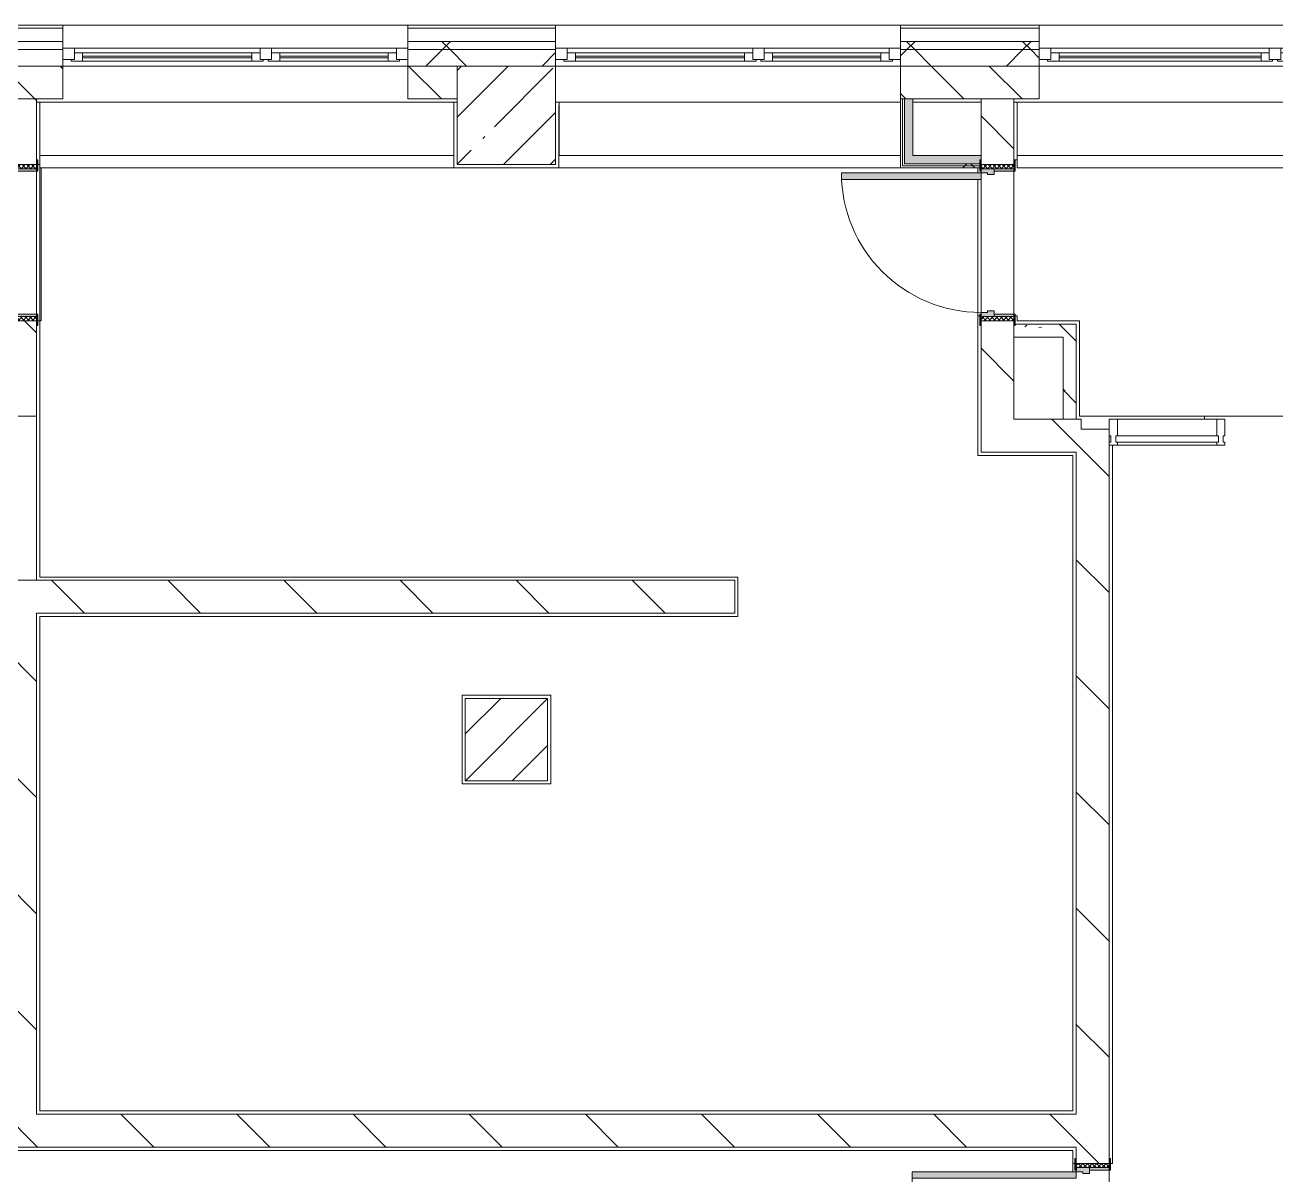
# Model space of a CAD drawing. Header units: millimetres. Extents: x 1322 to 199238, y -8553 to 29000.
# Drawn here: x 123757 to 131368, y 20350 to 27350 of the extents above; entities that cross this region are included whole.
import ezdxf

# ---------------------------------------------------------------- set-up
doc = ezdxf.new("R2010")
doc.units = ezdxf.units.MM
for name, color, linetype, lineweight, true_color in [('A-DOOR-5', 7, 'Continuous', 5, 0xe2e2e2), ('A-DOOR-6', 7, 'Continuous', 5, 0xaaaaaa), ('A-DOOR-FRAM-3', 7, 'Continuous', 5, 0xe2e2e2), ('A-DOOR-FRAM-4', 7, 'Continuous', 5, 0xaaaaaa), ('A-FLOR-2', 7, 'Continuous', 5, 0xaaaaaa), ('I-WALL-2', 7, 'Continuous', 9, 0xe7e7e7), ('I-WALL-5', 7, 'Continuous', 5, 0x787878)]:
    doc.layers.add(name, color=color, linetype=linetype, lineweight=lineweight, true_color=true_color)
for name, color, linetype, lineweight in [('A-GLAZ-3', 7, 'Continuous', 5), ('A-GLAZ-CWMG-2', 7, 'Continuous', 5), ('A-WALL', 7, 'Continuous', 9), ('A-WALL-4', 7, 'Continuous', 5), ('I-WALL-3', 7, 'Continuous', 5), ('S-COLS-1', 7, 'Continuous', 5)]:
    doc.layers.add(name, color=color, linetype=linetype, lineweight=lineweight)
pattern_1 = [(135, (72227.77, 0), (-353.5534, -353.5534), [])]
pattern_2 = [(135, (1826.41, 164.685), (-14.14214, -14.14214), []), (225, (1826.41, 164.685), (14.14214, -14.14214), [])]
pattern_3 = [(45, (-296.384, 164.685), (-14.1421, 14.1421), []), (135, (-296.384, 164.685), (-14.1421, -14.1421), [])]
pattern_4 = [(45, (72227.77, 0), (-353.5534, 353.5534), []), (135, (72227.77, 0), (-353.5534, -353.5534), [])]
pattern_5 = [(135, (72227.77, 0), (-377.1708, -377.1708), [533.4, -88.9, 17.78, -88.9]), (135, (72227.77, 376.94), (-377.1708, -377.1708), []), (50, (72227.77, 0), (637.6445, -55.7866), [66.675, -733.425]), (355, (72227.8, 0), (-123.3494, 668.699), [53.34, -586.74]), (100.451, (72280.9, -4.65), (514.299, 612.908), [56.665, -623.315]), (46.184, (72227.8, 177.8), (948.776, -147.15), [100.012, -1100.137]), (96.636, (72306.8, 165.5), (830.909, 865.997), [84.998, -934.973]), (351.184, (72227.8, 177.8), (830.918, 865.988), [80.01, -880.11]), (21, (72316.67, 133.35), (530.6506, -357.9283), [66.675, -733.425]), (326, (72316.7, 133.35), (216.308, 644.6585), [53.34, -586.74]), (71.451, (72360.9, 103.5), (746.9596, 286.7243), [56.665, -623.315]), (37.5, (72227.77, 0), (10.8105, 295.9426), [16.764, -562.864, 16.764, -578.866, -588.962]), (37.5, (72227.77, 0), (10.8105, 295.9426), [-1175.258, 16.764, -572.198]), (7.5, (72227.77, 0), (233.8692, 350.6318), [16.764, -322.834, 16.764, -549.529, -224.472]), (7.5, (72227.77, 0), (233.8692, 350.6318), [-905.891, 16.764, -207.708]), (327.5, (72029.52, 0), (474.5678, -20.0513), [16.764, -205.486, 16.764, -676.656, -920.115]), (327.5, (72029.52, 0), (474.5678, -20.0513), [-915.67, 16.764, -903.351]), (317.5, (71940.62, 0), (518.4522, 88.9934), [16.764, -272.161, 16.764, -443.738, -653.415]), (317.5, (71940.62, 0), (518.4522, 88.9934), [-749.427, 16.764, -636.651])]
pattern_6 = [(45, (72227.8, 0), (-530.33, 530.33), []), (135, (72227.8, 0), (-530.33, -530.33), [])]

# ---------------------------------------------------------------- blocks, each defined once
blk = doc.blocks.new('Прямоугольный импост - Импост структурный с накладкой - 160мм Темный-32302292-1_10_3_птичка')
at = {"layer": 'A-GLAZ-CWMG-2'}
for p, q in [((-50, 40), (-50, 140)), ((-50, 140), (0, 140)), ((0, 140), (0, 40)), ((-40, 40), (-50, 40)), ((-50, -17), (-50, 0)), ((-50, 0), (-40, 0)), ((-40, 0), (-40, 40)), ((-10, 40), (-10, 0)), ((0, 40), (-10, 40)), ((-10, 0), (0, 0)), ((0, 0), (0, -17)), ((0, -17), (-50, -17))]:
    blk.add_line(p, q, dxfattribs=at)
blk = doc.blocks.new('110_Дверь_СКБ_1Ст_Внутренняя1 - Д-11л 950х2100-32173567-1_10_3_птичка')
at = {"layer": 'A-DOOR-5'}
h = blk.add_hatch(color=256, dxfattribs=at)
h.paths.add_polyline_path([(-437.5, 20), (-402.5, 20), (-402.5, 60), (-412.5, 60), (-412.5, 100), (-437.5, 100)])
h.paths.add_polyline_path([(427.5, 44), (427.5, 20), (462.5, 20), (462.5, 100), (437.5, 100), (437.5, 60), (427.5, 60)])
at = {"layer": 'A-DOOR-6'}
h = blk.add_hatch(dxfattribs=at)
h.set_pattern_fill('FP_76', color=256, style=0, pattern_type=2)
h.set_pattern_definition(pattern_2)
h.paths.add_polyline_path([(462.5, -100), (487.5, -100), (487.5, 100), (462.5, 100), (462.5, 18.5)])
at = {"layer": 'A-DOOR-FRAM-3'}
for points in [[(397.5, 950), (397.5, 100), (437.5, 100), (437.5, 950)], [(-492.5, 100), (-422.5, 100), (-422.5, 108), (-492.5, 108)], [(447.5, 100), (517.5, 100), (517.5, 108), (447.5, 108)], [(-437.5, -100), (-422.5, -100), (-422.5, 20), (-437.5, 18.5)], [(447.5, -100), (462.5, -100), (462.5, 20), (447.5, 18.5)], [(-492.5, -100), (-492.5, -108), (-422.5, -108), (-422.5, -100), (-482.5, -100)], [(447.5, -108), (517.5, -108), (517.5, -100), (447.5, -102.3)]]:
    blk.add_hatch(color=256, dxfattribs=at).paths.add_polyline_path(points)
at = {"layer": 'A-DOOR-FRAM-4'}
h = blk.add_hatch(dxfattribs=at)
h.set_pattern_fill('FP_77', color=256, style=0, pattern_type=2)
h.set_pattern_definition(pattern_3)
h.paths.add_polyline_path([(-462.5, 100), (-462.5, -100), (-437.5, -100), (-437.5, 100)])
at = {"layer": 'A-DOOR-6'}
for p, q in [((437.5, 950), (397.5, 950)), ((397.5, 950), (397.5, 100)), ((437.5, 100), (437.5, 950)), ((397.5, 100), (437.5, 100))]:
    blk.add_line(p, q, dxfattribs=at)
blk.add_arc((437.5, 100), 850, 90, 180, dxfattribs=at)
at = {"layer": 'A-DOOR-FRAM-4'}
for p, q in [((-422.5, 108), (-492.5, 108)), ((-492.5, 108), (-492.5, 100)), ((-492.5, 100), (-422.5, 100)), ((-437.5, 100), (-462.5, 100)), ((-462.5, 100), (-462.5, -100)), ((-412.5, 100), (-437.5, 100)), ((-437.5, 100), (-437.5, 20)), ((-437.5, -100), (-437.5, 100)), ((-422.5, 100), (-437.5, 100)), ((-437.5, 100), (-437.5, 99)), ((-437.5, 99), (-422.5, 99)), ((-422.5, 100), (-422.5, 108)), ((-422.5, 99), (-422.5, 100)), ((-412.5, 60), (-412.5, 100)), ((437.5, 100), (437.5, 60)), ((462.5, 100), (437.5, 100)), ((517.5, 108), (447.5, 108)), ((447.5, 108), (447.5, 100)), ((462.5, 100), (447.5, 100)), ((447.5, 100), (447.5, 99)), ((447.5, 100), (517.5, 100)), ((447.5, 99), (462.5, 99)), ((462.5, 20), (462.5, 100)), ((487.5, 100), (462.5, 100)), ((462.5, 100), (462.5, -100)), ((462.5, 99), (462.5, 100)), ((487.5, -100), (487.5, 100)), ((517.5, 100), (517.5, 108)), ((-437.5, 20), (-402.5, 20)), ((-422.5, 20), (-437.5, 20)), ((-437.5, 20), (-437.5, -100)), ((-422.5, -100), (-422.5, 20)), ((-402.5, 60), (-412.5, 60)), ((-402.5, 20), (-402.5, 60)), ((437.5, 60), (427.5, 60)), ((427.5, 60), (427.5, 20)), ((427.5, 20), (462.5, 20)), ((462.5, 20), (447.5, 20)), ((447.5, 20), (447.5, -100)), ((462.5, -100), (462.5, 20)), ((-422.5, -100), (-492.5, -100)), ((-492.5, -100), (-492.5, -108)), ((-492.5, -108), (-422.5, -108)), ((-462.5, -100), (-437.5, -100)), ((-437.5, -100), (-422.5, -100)), ((-422.5, -108), (-422.5, -100)), ((447.5, -100), (462.5, -100)), ((517.5, -100), (447.5, -100)), ((447.5, -100), (447.5, -108)), ((447.5, -108), (517.5, -108)), ((462.5, -100), (487.5, -100)), ((517.5, -108), (517.5, -100))]:
    blk.add_line(p, q, dxfattribs=at)
blk = doc.blocks.new('PNS_Панель прямоугольная - Нр_Стекло - 40мм-32305525-1_10_3_птичка')
at = {"layer": 'A-GLAZ-3'}
for p, q in [((-312.5, 0), (312.5, 0)), ((302.5, 0), (-302.5, 0)), ((-302.5, -40), (302.5, -40))]:
    blk.add_line(p, q, dxfattribs=at)
blk = doc.blocks.new('Прямоугольный импост - Импост структурный с накладкой - 160мм Темный-32302294-1_10_3_птичка')
at = {"layer": 'A-GLAZ-CWMG-2'}
for p, q in [((-25, 40), (-25, 140)), ((-25, 140), (25, 140)), ((25, 140), (25, 40)), ((-15, 40), (-25, 40)), ((-25, -17), (-25, 0)), ((-25, 0), (-15, 0)), ((-15, 0), (-15, 40)), ((15, 40), (15, 0)), ((25, 40), (15, 40)), ((15, 0), (25, 0)), ((25, 0), (25, -17)), ((25, -17), (-25, -17))]:
    blk.add_line(p, q, dxfattribs=at)
blk = doc.blocks.new('Прямоугольный импост - Импост структурный с накладкой - 160мм Темный-32305521-1_10_3_птичка')
at = {"layer": 'A-GLAZ-CWMG-2'}
for p, q in [((58180, 24950), (58785, 24950)), ((58180, 24793), (58785, 24793))]:
    blk.add_line(p, q, dxfattribs=at)
blk = doc.blocks.new('BSC_Колонна _Прямоугольная - 500х500-33455413-1_10_3_птичка')
at = {"layer": 'S-COLS-1'}
h = blk.add_hatch(dxfattribs=at)
h.set_pattern_fill('FP_115', color=256, style=0, pattern_type=2)
h.set_pattern_definition([(45, (-54460, -23000), (-285.123, 285.123), []), (45, (-54174.88, -23000), (-285.123, 285.123), [504.031, -100.806, 16.764, -84.042])])
h.paths.add_polyline_path([(-250, -250), (250, -250), (250, 250), (-250, 250), (-250, 51.1)])
for p, q in [((250, 250), (-250, 250)), ((-250, 250), (-250, -250)), ((250, -250), (250, 250)), ((-250, -250), (250, -250))]:
    blk.add_line(p, q, dxfattribs=at)
blk = doc.blocks.new('120_Окно_СКБ_2Ст - 120_Окно_СКБ_2Ст 2100х2400 _мал створка справа_-19092174-1_10_3_птичка')
at = {"layer": 'A-GLAZ-3'}
for p, q in [((-1050, -75), (-1050, -5)), ((-1050, -5), (-980, -5)), ((1050, -5), (-1050, -5)), ((-980, -75), (-1050, -75)), ((-1050, -75), (-1000, -75)), ((-980, -75), (-1000, -75)), ((-1000, -75), (-1000, -85)), ((-980, -5), (-980, -75)), ((150, -35), (-980, -35)), ((-980, -35), (-980, -75)), ((-930, -85), (-930, -35)), ((-930, -55), (100, -55)), ((100, -65), (-930, -65)), ((100, -85), (100, -35)), ((150, -75), (150, -5)), ((150, -5), (220, -5)), ((150, -75), (150, -35)), ((220, -75), (150, -75)), ((170, -75), (150, -75)), ((170, -75), (200, -75)), ((170, -85), (170, -75)), ((220, -75), (200, -75)), ((200, -75), (200, -85)), ((220, -5), (220, -75)), ((980, -35), (220, -35)), ((220, -35), (220, -75)), ((270, -85), (270, -35)), ((270, -55), (930, -55)), ((930, -65), (270, -65)), ((930, -85), (930, -35)), ((980, -75), (980, -5)), ((980, -5), (1050, -5)), ((980, -75), (980, -35)), ((1050, -75), (980, -75)), ((1000, -75), (980, -75)), ((1000, -75), (1050, -75)), ((1000, -85), (1000, -75)), ((1050, -5), (1050, -75)), ((-1000, -85), (170, -85)), ((170, -85), (-1000, -85)), ((200, -85), (1000, -85)), ((1000, -85), (200, -85))]:
    blk.add_line(p, q, dxfattribs=at)
blk = doc.blocks.new('120_Окно_СКБ_2Ст - 120_Окно_СКБ_2Ст 2300х2400 _мал створка справа_-19949978-1_10_3_птичка')
at = {"layer": 'A-GLAZ-3'}
for p, q in [((-1150, -75), (-1150, -5)), ((-1150, -5), (-1080, -5)), ((1150, -5), (-1150, -5)), ((-1080, -75), (-1150, -75)), ((-1150, -75), (-1100, -75)), ((-1080, -75), (-1100, -75)), ((-1100, -75), (-1100, -85)), ((-1080, -5), (-1080, -75)), ((250, -35), (-1080, -35)), ((-1080, -35), (-1080, -75)), ((-1030, -85), (-1030, -35)), ((-1030, -55), (200, -55)), ((200, -65), (-1030, -65)), ((200, -85), (200, -35)), ((250, -75), (250, -5)), ((250, -5), (320, -5)), ((250, -75), (250, -35)), ((320, -75), (250, -75)), ((270, -75), (250, -75)), ((270, -75), (300, -75)), ((270, -85), (270, -75)), ((320, -75), (300, -75)), ((300, -75), (300, -85)), ((320, -5), (320, -75)), ((1080, -35), (320, -35)), ((320, -35), (320, -75)), ((370, -85), (370, -35)), ((370, -55), (1030, -55)), ((1030, -65), (370, -65)), ((1030, -85), (1030, -35)), ((1080, -75), (1080, -5)), ((1080, -5), (1150, -5)), ((1080, -75), (1080, -35)), ((1150, -75), (1080, -75)), ((1100, -75), (1080, -75)), ((1100, -75), (1150, -75)), ((1100, -85), (1100, -75)), ((1150, -5), (1150, -75)), ((-1100, -85), (270, -85)), ((270, -85), (-1100, -85)), ((300, -85), (1100, -85)), ((1100, -85), (300, -85))]:
    blk.add_line(p, q, dxfattribs=at)
blk = doc.blocks.new('110_Дверь_СКБ_1Ст_Внутренняя1 - Д-26л 950х2100 EIW30-32941023-1_10_3_птичка')
at = {"layer": 'A-DOOR-5'}
h = blk.add_hatch(color=256, dxfattribs=at)
h.paths.add_polyline_path([(-437.5, 92.9), (-437.5, 20), (-402.5, 20), (-407.2, 60), (-412.5, 65.8), (-412.5, 100), (-437.5, 94.9), (-437.5, 94)])
h.paths.add_polyline_path([(427.5, 20), (462.5, 20), (462.5, 100), (437.5, 100), (437.5, 60), (427.5, 60), (427.5, 44)])
at = {"layer": 'A-DOOR-6'}
h = blk.add_hatch(dxfattribs=at)
h.set_pattern_fill('FP_76', color=256, style=0, pattern_type=2)
h.set_pattern_definition(pattern_2)
h.paths.add_polyline_path([(462.5, -100), (487.5, -100), (487.5, 100), (462.5, 100)])
at = {"layer": 'A-DOOR-FRAM-3'}
for points in [[(397.5, 578), (397.5, 100), (437.5, 100), (437.5, 950), (397.5, 950), (397.5, 608.8)], [(-492.5, 108), (-492.5, 100), (-422.5, 100), (-422.5, 108), (-483.6, 108)], [(447.5, 100), (517.5, 100), (517.5, 108), (447.5, 108)], [(-437.5, -100), (-422.5, -100), (-422.5, 20), (-437.5, 20)], [(447.5, -100), (462.5, -100), (462.5, 20), (447.5, 20)], [(-492.5, -108), (-422.5, -108), (-422.5, -100), (-492.5, -100)], [(447.5, -100), (447.5, -108), (517.5, -108), (517.5, -100), (462.5, -100)]]:
    blk.add_hatch(color=256, dxfattribs=at).paths.add_polyline_path(points)
at = {"layer": 'A-DOOR-FRAM-4'}
h = blk.add_hatch(dxfattribs=at)
h.set_pattern_fill('FP_77', color=256, style=0, pattern_type=2)
h.set_pattern_definition(pattern_3)
h.paths.add_polyline_path([(-462.5, -100), (-437.5, -100), (-443.3, 100), (-462.5, 100)])
at = {"layer": 'A-DOOR-6'}
for p, q in [((437.5, 950), (397.5, 950)), ((397.5, 950), (397.5, 100)), ((437.5, 100), (437.5, 950)), ((397.5, 100), (437.5, 100))]:
    blk.add_line(p, q, dxfattribs=at)
blk.add_arc((437.5, 100), 850, 90, 180, dxfattribs=at)
at = {"layer": 'A-DOOR-FRAM-4'}
for p, q in [((-422.5, 108), (-492.5, 108)), ((-492.5, 108), (-492.5, 100)), ((-492.5, 100), (-422.5, 100)), ((-437.5, 100), (-462.5, 100)), ((-462.5, 100), (-462.5, -100)), ((-412.5, 100), (-437.5, 100)), ((-437.5, 100), (-437.5, 20)), ((-437.5, -100), (-437.5, 100)), ((-422.5, 100), (-437.5, 100)), ((-437.5, 100), (-437.5, 99)), ((-437.5, 99), (-422.5, 99)), ((-422.5, 100), (-422.5, 108)), ((-422.5, 99), (-422.5, 100)), ((-412.5, 60), (-412.5, 100)), ((437.5, 100), (437.5, 60)), ((462.5, 100), (437.5, 100)), ((517.5, 108), (447.5, 108)), ((447.5, 108), (447.5, 100)), ((462.5, 100), (447.5, 100)), ((447.5, 100), (447.5, 99)), ((447.5, 100), (517.5, 100)), ((447.5, 99), (462.5, 99)), ((462.5, 20), (462.5, 100)), ((487.5, 100), (462.5, 100)), ((462.5, 100), (462.5, -100)), ((462.5, 99), (462.5, 100)), ((487.5, -100), (487.5, 100)), ((517.5, 100), (517.5, 108)), ((-437.5, 20), (-402.5, 20)), ((-422.5, 20), (-437.5, 20)), ((-437.5, 20), (-437.5, -100)), ((-422.5, -100), (-422.5, 20)), ((-402.5, 60), (-412.5, 60)), ((-402.5, 20), (-402.5, 60)), ((437.5, 60), (427.5, 60)), ((427.5, 60), (427.5, 20)), ((427.5, 20), (462.5, 20)), ((462.5, 20), (447.5, 20)), ((447.5, 20), (447.5, -100)), ((462.5, -100), (462.5, 20)), ((-422.5, -100), (-492.5, -100)), ((-492.5, -100), (-492.5, -108)), ((-492.5, -108), (-422.5, -108)), ((-462.5, -100), (-437.5, -100)), ((-437.5, -100), (-422.5, -100)), ((-422.5, -108), (-422.5, -100)), ((447.5, -100), (462.5, -100)), ((517.5, -100), (447.5, -100)), ((447.5, -100), (447.5, -108)), ((447.5, -108), (517.5, -108)), ((462.5, -100), (487.5, -100)), ((517.5, -108), (517.5, -100))]:
    blk.add_line(p, q, dxfattribs=at)
blk = doc.blocks.new('110_Дверь_СКБ_1Ст_Внутренняя1 - Д-12 EIW 1100x2100h_кладовые _все__ коридор _между помещениями блока столовой__ моечные _все_-32936079-1_10_3_птичка')
at = {"layer": 'A-DOOR-5'}
h = blk.add_hatch(color=256, dxfattribs=at)
h.paths.add_polyline_path([(-512.5, 20), (-477.5, 20), (-477.5, 60), (-487.5, 60), (-487.5, 100), (-512.5, 100)])
h.paths.add_polyline_path([(502.5, 44), (502.5, 20), (537.5, 20), (537.5, 100), (512.5, 100), (512.5, 60), (502.5, 60)])
at = {"layer": 'A-DOOR-6'}
h = blk.add_hatch(dxfattribs=at)
h.set_pattern_fill('FP_94', color=256, style=0, pattern_type=2)
h.set_pattern_definition([(135, (1751.41, 164.685), (-14.14214, -14.14214), []), (225, (1751.41, 164.685), (14.14214, -14.14214), [])])
h.paths.add_polyline_path([(537.5, -100), (562.5, -100), (562.5, 100), (537.5, 100)])
at = {"layer": 'A-DOOR-FRAM-3'}
for points in [[(472.5, 120), (472.5, 100), (512.5, 100), (512.5, 1100), (472.5, 1100), (472.5, 178.7)], [(-567.5, 100), (-497.5, 100), (-497.5, 108), (-567.5, 108)], [(522.5, 100), (592.5, 100), (592.5, 108), (522.5, 108)], [(-512.5, -100), (-497.5, -100), (-497.5, 20), (-512.5, 20)], [(522.5, -100), (537.5, -100), (537.5, 20), (522.5, 20)], [(-567.5, -108), (-497.5, -108), (-497.5, -100), (-567.5, -100)], [(522.5, -108), (592.5, -108), (592.5, -100), (522.5, -100)]]:
    blk.add_hatch(color=256, dxfattribs=at).paths.add_polyline_path(points)
at = {"layer": 'A-DOOR-FRAM-4'}
h = blk.add_hatch(dxfattribs=at)
h.set_pattern_fill('FP_95', color=256, style=0, pattern_type=2)
h.set_pattern_definition([(45, (-371.384, 164.685), (-14.1421, 14.1421), []), (135, (-371.384, 164.685), (-14.1421, -14.1421), [])])
h.paths.add_polyline_path([(-537.5, -100), (-512.5, -100), (-512.5, 100), (-537.5, 100)])
at = {"layer": 'A-DOOR-6'}
for p, q in [((512.5, 1100), (472.5, 1100)), ((472.5, 1100), (472.5, 100)), ((512.5, 100), (512.5, 1100)), ((472.5, 100), (512.5, 100))]:
    blk.add_line(p, q, dxfattribs=at)
blk.add_arc((512.5, 100), 1000, 90, 180, dxfattribs=at)
at = {"layer": 'A-DOOR-FRAM-4'}
for p, q in [((-497.5, 108), (-567.5, 108)), ((-567.5, 108), (-567.5, 100)), ((-567.5, 100), (-497.5, 100)), ((-512.5, 100), (-537.5, 100)), ((-537.5, 100), (-537.5, -100)), ((-487.5, 100), (-512.5, 100)), ((-512.5, 100), (-512.5, 20)), ((-512.5, -100), (-512.5, 100)), ((-497.5, 100), (-512.5, 100)), ((-512.5, 100), (-512.5, 99)), ((-512.5, 99), (-497.5, 99)), ((-497.5, 100), (-497.5, 108)), ((-497.5, 99), (-497.5, 100)), ((-487.5, 60), (-487.5, 100)), ((512.5, 100), (512.5, 60)), ((537.5, 100), (512.5, 100)), ((592.5, 108), (522.5, 108)), ((522.5, 108), (522.5, 100)), ((537.5, 100), (522.5, 100)), ((522.5, 100), (522.5, 99)), ((522.5, 100), (592.5, 100)), ((522.5, 99), (537.5, 99)), ((537.5, 20), (537.5, 100)), ((562.5, 100), (537.5, 100)), ((537.5, 100), (537.5, -100)), ((537.5, 99), (537.5, 100)), ((562.5, -100), (562.5, 100)), ((592.5, 100), (592.5, 108)), ((-512.5, 20), (-477.5, 20)), ((-497.5, 20), (-512.5, 20)), ((-512.5, 20), (-512.5, -100)), ((-497.5, -100), (-497.5, 20)), ((-477.5, 60), (-487.5, 60)), ((-477.5, 20), (-477.5, 60)), ((512.5, 60), (502.5, 60)), ((502.5, 60), (502.5, 20)), ((502.5, 20), (537.5, 20)), ((537.5, 20), (522.5, 20)), ((522.5, 20), (522.5, -100)), ((537.5, -100), (537.5, 20)), ((-497.5, -100), (-567.5, -100)), ((-567.5, -100), (-567.5, -108)), ((-567.5, -108), (-497.5, -108)), ((-537.5, -100), (-512.5, -100)), ((-512.5, -100), (-497.5, -100)), ((-497.5, -108), (-497.5, -100)), ((522.5, -100), (537.5, -100)), ((592.5, -100), (522.5, -100)), ((522.5, -100), (522.5, -108)), ((522.5, -108), (592.5, -108)), ((537.5, -100), (562.5, -100)), ((592.5, -108), (592.5, -100))]:
    blk.add_line(p, q, dxfattribs=at)
blk = doc.blocks.new('DOR_Проход в стене_Прямоугольный - 1000x1500-23441848-1_10_3_птичка')
at = {"layer": 'A-DOOR-6'}
for p, q in [((500, 100), (-500, 100)), ((500, -100), (-500, -100))]:
    blk.add_line(p, q, dxfattribs=at)
blk = doc.blocks.new('Зашивка приборов отопления7 - Зашивка приборов отопления-33277170-1_10_3_птичка')
at = {"layer": 'A-WALL-4'}
for p, q in [((51619.5, 26880), (51619.5, 26555)), ((54140, 26880), (51619.5, 26880)), ((54140, 26555), (54140, 26880)), ((51619.5, 26555), (54140, 26555)), ((54140, 26555), (51619.5, 26555)), ((51619.5, 26555), (51619.5, 26480)), ((54140, 26480), (54140, 26555)), ((51619.5, 26480), (54140, 26480))]:
    blk.add_line(p, q, dxfattribs=at)
blk = doc.blocks.new('Зашивка приборов отопления8 - Зашивка приборов отопления-33277697-1_10_3_птичка')
at = {"layer": 'A-WALL-4'}
for p, q in [((52060.5, 26880), (52060.5, 26555)), ((54140, 26880), (52060.5, 26880)), ((54140, 26555), (52060.2, 26555)), ((52060.2, 26555), (52060.2, 26480)), ((52060.5, 26555), (54140, 26555)), ((52060.2, 26480), (54140, 26480))]:
    blk.add_line(p, q, dxfattribs=at)
blk = doc.blocks.new('Зашивка приборов отопления9 - Зашивка приборов отопления-33277916-1_10_3_птичка')
at = {"layer": 'A-WALL-4'}
for p, q in [((51570, 26880), (51570, 26555)), ((54140, 26880), (51570, 26880)), ((54140, 26555), (54140, 26880)), ((51570, 26555), (54140, 26555)), ((54140, 26555), (51570, 26555)), ((51570, 26555), (51570, 26480)), ((54140, 26480), (54140, 26555)), ((51570, 26480), (54140, 26480))]:
    blk.add_line(p, q, dxfattribs=at)

msp = doc.modelspace()

# ---------------------------------------------------------------- hatches: boundary and pattern name
at = {"layer": 'A-WALL-4'}
h = msp.add_hatch(dxfattribs=at)
h.set_pattern_fill('FP_56', color=256, style=0, pattern_type=2)
h.set_pattern_definition(pattern_4)
h.paths.add_polyline_path([(155652.9, 27200), (157197.8, 27200), (157197.8, 27250), (152577.8, 27250), (152577.8, 27200), (155452.9, 27200)])
h.paths.add_polyline_path([(143037.8, 27200), (143037.8, 27250), (140437.8, 27250), (140437.8, 27200), (142537.8, 27200)])
h.paths.add_polyline_path([(138987.8, 27200), (139337.8, 27200), (139337.8, 27250), (138387.8, 27250), (138387.8, 27200)])
h.paths.add_polyline_path([(145137.8, 27200), (146477.8, 27200), (146477.8, 27250), (145137.8, 27250), (145137.8, 27210)])
h.paths.add_polyline_path([(149477.8, 27200), (149477.8, 27250), (148577.8, 27250), (148577.8, 27200), (148977.8, 27200)])
h.paths.add_polyline_path([(129932.8, 27200), (129932.8, 27250), (129087.8, 27250), (129087.8, 27200)])
h.paths.add_polyline_path([(132449, 27200), (133287.8, 27200), (133287.8, 27250), (132232.8, 27250), (132232.8, 27200)])
h.paths.add_polyline_path([(120987.8, 27200), (120987.8, 27250), (119887.8, 27250), (119887.8, 27200), (120387.8, 27200)])
h.paths.add_polyline_path([(126987.8, 27200), (126987.8, 27250), (126087.8, 27250), (126087.8, 27200), (126869.5, 27200)])
h.paths.add_polyline_path([(123987.8, 27200), (123987.8, 27250), (123087.8, 27250), (123087.8, 27200)])
h.paths.add_polyline_path([(116787.8, 27200), (116787.8, 27250), (114387.8, 27250), (114387.8, 27200), (115710.3, 27200)])
h = msp.add_hatch(dxfattribs=at)
h.set_pattern_fill('FP_56', color=256, style=0, pattern_type=2)
h.set_pattern_definition(pattern_4)
h.paths.add_polyline_path([(114987.8, 27100), (116787.8, 27100), (116787.8, 27200), (114387.8, 27200), (114387.8, 27100)])
h.paths.add_polyline_path([(132987.8, 27100), (133287.8, 27100), (133287.8, 27200), (132232.8, 27200), (132232.8, 27100), (132449, 27100)])
h.paths.add_polyline_path([(156327.8, 27100), (157197.8, 27100), (157193.2, 27200), (152577.8, 27198.1), (152577.8, 27100), (155652.9, 27100)])
h.paths.add_polyline_path([(123627.8, 27100), (123987.8, 27100), (123987.8, 27200), (123087.8, 27200), (123087.8, 27100)])
h.paths.add_polyline_path([(126087.8, 27100), (126987.8, 27100), (126987.8, 27200), (126087.8, 27200), (126087.8, 27140)])
h.paths.add_polyline_path([(120087.8, 27100), (120987.8, 27100), (120987.8, 27200), (119887.8, 27200), (119887.8, 27100)])
h.paths.add_polyline_path([(139337.8, 27100), (139337.8, 27102), (139305.8, 27102), (139305.8, 27110), (139337.8, 27110), (139337.8, 27200), (138387.8, 27200), (138387.8, 27100), (139305.8, 27100)])
h.paths.add_polyline_path([(129932.8, 27100), (129932.8, 27200), (129087.8, 27200), (129087.8, 27100), (129577.8, 27100)])
h.paths.add_polyline_path([(148977.8, 27100), (149477.8, 27100), (149477.8, 27200), (148577.8, 27200), (148577.8, 27100)])
h.paths.add_polyline_path([(140469.8, 27100), (143037.8, 27100), (143037.8, 27200), (140437.8, 27200), (140437.8, 27110), (140469.8, 27110), (140469.8, 27102), (140437.8, 27100)])
h.paths.add_polyline_path([(145767.8, 27100), (146477.8, 27100), (146477.8, 27200), (145137.8, 27200), (145137.8, 27100)])
h = msp.add_hatch(dxfattribs=at)
h.set_pattern_fill('FP_67', color=256, style=0, pattern_type=2)
h.set_pattern_definition([(135, (72227.77, 0), (-176.7767, -176.7767), [])])
h.paths.add_polyline_path([(120387.8, 26900), (120387.8, 27100), (119887.8, 27100), (119887.8, 26900), (120359.9, 26900)])
h.paths.add_polyline_path([(114987.8, 26900), (116787.8, 26900), (116787.8, 27100), (114987.8, 27100), (114987.8, 27061.4)])
h.paths.add_polyline_path([(123627.8, 26900), (123987.8, 26900), (123987.8, 27100), (123087.8, 27100), (123087.8, 26900), (123569.6, 26900)])
h.paths.add_polyline_path([(126087.8, 26900), (126387.8, 26900), (126387.8, 27100), (126087.8, 27100), (126087.8, 26969.4)])
h.paths.add_polyline_path([(152877.8, 26900), (152877.8, 27100), (152577.8, 27100), (152577.8, 26900)])
h.paths.add_polyline_path([(133287.8, 26900), (133287.8, 27100), (132987.8, 27100), (132987.8, 26900)])
h.paths.add_polyline_path([(148977.8, 26900), (148977.8, 27100), (148577.8, 27100), (148577.8, 26900), (148656, 26900)])
h.paths.add_polyline_path([(139287.8, 26900), (139287.8, 27100), (138987.8, 27100), (138987.8, 26900)])
h.paths.add_polyline_path([(132232.8, 26900), (132387.8, 26900), (132387.8, 27100), (132232.8, 27100), (132232.8, 26936.5)])
h.paths.add_polyline_path([(140433.8, 26900), (142537.8, 26900), (142537.8, 27100), (140433.8, 27100), (140433.8, 27091.3)])
h.paths.add_polyline_path([(146477.8, 26900), (146477.8, 27100), (146267.8, 27100), (146267.8, 26900)])
h.paths.add_polyline_path([(145767.8, 26900), (145767.8, 27100), (145137.8, 27100), (145137.8, 26900)])
h.paths.add_polyline_path([(129087.8, 26900), (129932.8, 26900), (129932.8, 27100), (129087.8, 27100), (129087.8, 27091.3)])
at = {"layer": 'I-WALL-2'}
for points in [[(129112.8, 26505), (129162.8, 26505), (129162.8, 26900), (129112.8, 26896.6), (129112.8, 26516.4)], [(129162.8, 26505), (129569.8, 26505), (129569.8, 26530), (129577.8, 26530), (129577.8, 26555), (129162.8, 26555), (129162.8, 26516.4)]]:
    msp.add_hatch(color=256, dxfattribs=at).paths.add_polyline_path(points)
at = {"layer": 'I-WALL-3'}
h = msp.add_hatch(dxfattribs=at)
h.set_pattern_fill('FP_66', color=256, style=0, pattern_type=2)
h.set_pattern_definition(pattern_1)
h.paths.add_polyline_path([(123627.8, 20520), (123827.8, 20520), (123827.8, 23970), (123627.8, 23970), (123627.8, 20521.7)])
h.paths.add_polyline_path([(123827.8, 24970), (123827.8, 25550), (123627.8, 25550), (123627.8, 24970)])
h.paths.add_polyline_path([(123720.6, 26500), (123827.8, 26500), (123827.8, 26900), (123627.8, 26895.5), (123627.8, 26500)])
h = msp.add_hatch(dxfattribs=at)
h.set_pattern_fill('FP_66', color=256, style=0, pattern_type=2)
h.set_pattern_definition(pattern_1)
h.paths.add_polyline_path([(129587.6, 24750), (129777.8, 24750), (129777.8, 25550), (129577.8, 25550), (129577.8, 24750)])
h.paths.add_polyline_path([(129777.8, 26500), (129777.8, 26900), (129577.8, 26900), (129577.8, 26500), (129659.2, 26500)])
h = msp.add_hatch(dxfattribs=at)
h.set_pattern_fill('FP_172', color=256, style=0, pattern_type=2)
h.set_pattern_definition(pattern_6)
h.paths.add_polyline_path([(129100.3, 26480), (129569.8, 26480), (129569.8, 26492.5), (129100.3, 26489.4)])
h = msp.add_hatch(dxfattribs=at)
h.set_pattern_fill('FP_172', color=256, style=0, pattern_type=2)
h.set_pattern_definition(pattern_6)
h.paths.add_polyline_path([(129557.8, 26492.5), (129569.8, 26492.7), (129569.8, 26505), (129112.8, 26505), (129112.8, 26492.5), (129162.8, 26492.5)])
h = msp.add_hatch(dxfattribs=at)
h.set_pattern_fill('FP_66', color=256, style=0, pattern_type=2)
h.set_pattern_definition(pattern_1)
h.paths.add_polyline_path([(130157.8, 24750), (130157.8, 24890), (130187.8, 24890), (130187.8, 24950), (129777.8, 24950), (129777.8, 24750), (130137.8, 24750)])
h = msp.add_hatch(dxfattribs=at)
h.set_pattern_fill('FP_66', color=256, style=0, pattern_type=2)
h.set_pattern_definition(pattern_1)
h.paths.add_polyline_path([(130357.8, 20720), (130357.8, 24890), (130157.8, 24890), (130157.8, 20720)])
h = msp.add_hatch(dxfattribs=at)
h.set_pattern_fill('FP_66', color=256, style=0, pattern_type=2)
h.set_pattern_definition(pattern_1)
h.paths.add_polyline_path([(126957.8, 23770), (128077.8, 23770), (128077.8, 23970), (123827.8, 23970), (123827.8, 23770), (126417.8, 23770)])
h = msp.add_hatch(dxfattribs=at)
h.set_pattern_fill('FP_66', color=256, style=0, pattern_type=2)
h.set_pattern_definition(pattern_1)
h.paths.add_polyline_path([(130137.8, 20520), (130357.8, 20520), (130357.8, 20720), (123827.8, 20720), (123827.8, 20520), (129557.8, 20520)])
h = msp.add_hatch(dxfattribs=at)
h.set_pattern_fill('FP_66', color=256, style=0, pattern_type=2)
h.set_pattern_definition(pattern_1)
h.paths.add_polyline_path([(130357.8, 18600), (130357.8, 19320), (130157.8, 19320), (130157.8, 18600)])
h.paths.add_polyline_path([(130357.8, 20420), (130357.8, 20520), (130157.8, 20520), (130157.8, 20420)])
at = {"layer": 'I-WALL-5'}
h = msp.add_hatch(dxfattribs=at)
h.set_pattern_fill('FP_65', color=256, style=0, pattern_type=2)
h.set_pattern_definition(pattern_5)
h.paths.add_polyline_path([(129777.8, 25450), (130077.8, 25450), (130077.8, 25530), (129785.8, 25530), (129785.8, 25520), (129777.8, 25520)])
h = msp.add_hatch(dxfattribs=at)
h.set_pattern_fill('FP_65', color=256, style=0, pattern_type=2)
h.set_pattern_definition(pattern_5)
h.paths.add_polyline_path([(130157.8, 24950), (130157.8, 25530), (130077.8, 25530), (130077.8, 24950)])
at = {"layer": 'S-COLS-1'}
h = msp.add_hatch(dxfattribs=at)
h.set_pattern_fill('FP_36', color=256, style=0, pattern_type=2)
h.set_pattern_definition([(45, (72227.77, 0), (-285.123, 285.123), []), (45, (72512.9, 0), (-285.123, 285.123), [504.031, -100.806, 16.764, -84.042])])
h.paths.add_polyline_path([(126987.8, 26500), (126987.8, 27100), (126387.8, 27100), (126387.8, 26500)])

# ---------------------------------------------------------------- linework, layer by layer
at = {"layer": 'A-FLOR-2'}
for p, q in [((127007.8, 26860), (127007.8, 26480)), ((123847.3, 26500), (123835.8, 26500)), ((129797.8, 26530), (129785.8, 26530)), ((123847.8, 26480), (123847.8, 23990)), ((123855.8, 25550), (123855.8, 26480)), ((127007.8, 26480), (126367.8, 26480)), ((129557.8, 26450), (129557.8, 26480)), ((129557.8, 26410), (129557.8, 24730)), ((129557.8, 25580), (129569.8, 25580)), ((129785.8, 25580), (129797.8, 25580)), ((129797.8, 25580), (129797.8, 25550)), ((123835.8, 25550), (123855.8, 25550)), ((129797.8, 25550), (130177.8, 25550)), ((130177.8, 25550), (130177.8, 24970)), ((130177.8, 24970), (139007.8, 24970)), ((130937.8, 24970), (130937.8, 24950)), ((130377.8, 24791.7), (130377.8, 20420)), ((130137.8, 24730), (129557.8, 24730)), ((130137.8, 20740), (130137.8, 24730)), ((123847.8, 23990), (128097.8, 23990)), ((128097.8, 23990), (128097.8, 23750)), ((128097.8, 23750), (123847.8, 23750)), ((123847.8, 23750), (123847.8, 20740)), ((126417.8, 22730), (126417.8, 23270)), ((126417.8, 23270), (126957.8, 23270)), ((126957.8, 23270), (126957.8, 22730)), ((126957.8, 22730), (126417.8, 22730)), ((123847.8, 20740), (130137.8, 20740)), ((130137.8, 20500), (123607.8, 20500)), ((130137.8, 20500), (130137.8, 20370)), ((130149.8, 20420), (130137.8, 20420)), ((130377.8, 20420), (130365.8, 20420))]:
    msp.add_line(p, q, dxfattribs=at)
at = {"layer": 'A-WALL'}
for p, q in [((123987.8, 27330), (123087.8, 27330)), ((126987.8, 27330), (126087.8, 27330)), ((129932.8, 27330), (129087.8, 27330)), ((123987.8, 27250), (123087.8, 27250)), ((126987.8, 27250), (126087.8, 27250)), ((129932.8, 27250), (129087.8, 27250)), ((123987.8, 27200), (123087.8, 27200)), ((126987.8, 27200), (126087.8, 27200)), ((129932.8, 27200), (129087.8, 27200)), ((123987.8, 27100), (123087.8, 27100)), ((123087.8, 27100), (123987.8, 27100)), ((126387.8, 27100), (126087.8, 27100)), ((126087.8, 27100), (126387.8, 27100)), ((129932.8, 27100), (129087.8, 27100)), ((129087.8, 27100), (129932.8, 27100)), ((123827.8, 26900), (123627.8, 26900)), ((129100.3, 26492.5), (129100.3, 26900)), ((129112.8, 26505), (129112.8, 26900)), ((129777.8, 26900), (129577.8, 26900)), ((129569.8, 26492.5), (129100.3, 26492.5)), ((129569.8, 26505), (129112.8, 26505)), ((129777.8, 25520), (129777.8, 25450)), ((130077.8, 24950), (130157.8, 24950))]:
    msp.add_line(p, q, dxfattribs=at)
at = {"layer": 'A-WALL-4'}
for p, q in [((114387.8, 27350), (139337.8, 27350)), ((123987.8, 27100), (123987.8, 27350)), ((126087.8, 27350), (126087.8, 27100)), ((126987.8, 27100), (126987.8, 27350)), ((129087.8, 27350), (129087.8, 27100)), ((129932.8, 27100), (129932.8, 27350)), ((123987.8, 26900), (123987.8, 27100)), ((126087.8, 27100), (123987.8, 27100)), ((126087.8, 27100), (126087.8, 26900)), ((126387.8, 26900), (126387.8, 27100)), ((129087.8, 27100), (126387.8, 27100)), ((129087.8, 27100), (129087.8, 26900)), ((129932.8, 26900), (129932.8, 27100)), ((132232.8, 27100), (129932.8, 27100)), ((123827.8, 26900), (123987.8, 26900)), ((126087.8, 26900), (126387.8, 26900)), ((129162.8, 26900), (129577.8, 26900)), ((129777.8, 26900), (129932.8, 26900))]:
    msp.add_line(p, q, dxfattribs=at)
at = {"layer": 'I-WALL-3'}
for p, q in [((123987.8, 27100), (126087.8, 27100)), ((126987.8, 27100), (129087.8, 27100)), ((129932.8, 27100), (132232.8, 27100)), ((123827.8, 26530), (123827.8, 26900)), ((126387.8, 26880), (123827.8, 26880)), ((129088.4, 26880), (126987.8, 26880)), ((129087.8, 26900), (129087.8, 26480)), ((129162.8, 26900), (129087.8, 26900)), ((129162.8, 26555), (129162.8, 26900)), ((129577.8, 26880), (129162.8, 26880)), ((129577.8, 26530), (129577.8, 26900)), ((129777.8, 26530), (129777.8, 26900)), ((132387.8, 26880), (129777.8, 26880)), ((129577.8, 26555), (129162.8, 26555)), ((123827.8, 26460), (123827.8, 25590)), ((129087.8, 26480), (129569.8, 26480)), ((129777.8, 26460), (129777.8, 25590)), ((129577.8, 25600), (129577.8, 26410)), ((123827.8, 25520), (123827.8, 23970)), ((129577.8, 25520), (129577.8, 24750)), ((130157.8, 25530), (129785.8, 25530)), ((130157.8, 24950), (130157.8, 25530)), ((129777.8, 25450), (130077.8, 25450)), ((129777.8, 24950), (129777.8, 25450)), ((130077.8, 25450), (130077.8, 24950)), ((123627.8, 24970), (123827.8, 24970)), ((130077.8, 24950), (129777.8, 24950)), ((130187.8, 24950), (130157.8, 24950)), ((130187.8, 24890), (130187.8, 24950)), ((130357.8, 24890), (130187.8, 24890)), ((130357.8, 20450), (130357.8, 24890)), ((129577.8, 24750), (130157.8, 24750)), ((130157.8, 24750), (130157.8, 20720)), ((128077.8, 23970), (123627.8, 23970)), ((128077.8, 23770), (128077.8, 23970)), ((123827.8, 20720), (123827.8, 23770)), ((123827.8, 23770), (128077.8, 23770)), ((130157.8, 20720), (123827.8, 20720)), ((123627.8, 20520), (130157.8, 20520)), ((130157.8, 20520), (130157.8, 20450)), ((130357.8, 20380), (130357.8, 19360))]:
    msp.add_line(p, q, dxfattribs=at)
at = {"layer": 'S-COLS-1'}
for p, q in [((126987.8, 27100), (126387.8, 27100)), ((126387.8, 27100), (126387.8, 26900)), ((126987.8, 26500), (126987.8, 27100)), ((126387.8, 26900), (126387.8, 26500)), ((126387.8, 26500), (126987.8, 26500))]:
    msp.add_line(p, q, dxfattribs=at)

# ---------------------------------------------------------------- block references
at = {"layer": 'A-DOOR-6'}
for name, p, rotation in [('110_Дверь_СКБ_1Ст_Внутренняя1 - Д-26л 950х2100 EIW30-32941023-1_10_3_птичка', (123727.8, 26012.5), 89.9999999999999), ('110_Дверь_СКБ_1Ст_Внутренняя1 - Д-11л 950х2100-32173567-1_10_3_птичка', (129677.8, 26012.5), 89.99999999999991), ('DOR_Проход в стене_Прямоугольный - 1000x1500-23441848-1_10_3_птичка', (123727.8, 24470), 89.9999999999999), ('110_Дверь_СКБ_1Ст_Внутренняя1 - Д-12 EIW 1100x2100h_кладовые _все__ коридор _между помещениями блока столовой__ моечные _все_-32936079-1_10_3_птичка', (130257.8, 19857.5), 89.99999999999991)]:
    msp.add_blockref(name, p, dxfattribs=dict(at, rotation=rotation))
at = {"layer": 'A-GLAZ-3'}
for name, p in [('120_Окно_СКБ_2Ст - 120_Окно_СКБ_2Ст 2100х2400 _мал створка справа_-19092174-1_10_3_птичка', (125037.8, 27215)), ('120_Окно_СКБ_2Ст - 120_Окно_СКБ_2Ст 2100х2400 _мал створка справа_-19092174-1_10_3_птичка', (128037.8, 27215)), ('120_Окно_СКБ_2Ст - 120_Окно_СКБ_2Ст 2300х2400 _мал створка справа_-19949978-1_10_3_птичка', (131082.8, 27215))]:
    msp.add_blockref(name, p, dxfattribs=at)
at = {"layer": 'A-GLAZ-3', "rotation": 180}
msp.add_blockref('PNS_Панель прямоугольная - Нр_Стекло - 40мм-32305525-1_10_3_птичка', (130710.3, 24810), dxfattribs=at)
at = {"layer": 'A-GLAZ-CWMG-2', "extrusion": (0, 0, -1)}
for name, p in [('Прямоугольный импост - Импост структурный с накладкой - 160мм Темный-32302292-1_10_3_птичка', (-130357.8, 24810)), ('Прямоугольный импост - Импост структурный с накладкой - 160мм Темный-32302294-1_10_3_птичка', (-131037.8, 24810))]:
    msp.add_blockref(name, p, dxfattribs=at)
at = {"layer": 'A-GLAZ-CWMG-2'}
msp.add_blockref('Прямоугольный импост - Импост структурный с накладкой - 160мм Темный-32305521-1_10_3_птичка', (72227.8, 0), dxfattribs=at)
at = {"layer": 'A-WALL-4'}
for name, p in [('Зашивка приборов отопления7 - Зашивка приборов отопления-33277170-1_10_3_птичка', (72227.8, 0)), ('Зашивка приборов отопления8 - Зашивка приборов отопления-33277697-1_10_3_птичка', (74947.8, 0)), ('Зашивка приборов отопления9 - Зашивка приборов отопления-33277916-1_10_3_птичка', (78227.8, 0))]:
    msp.add_blockref(name, p, dxfattribs=at)
at = {"layer": 'S-COLS-1'}
msp.add_blockref('BSC_Колонна _Прямоугольная - 500х500-33455413-1_10_3_птичка', (126687.8, 23000), dxfattribs=at)

doc.saveas('drawing.dxf')
